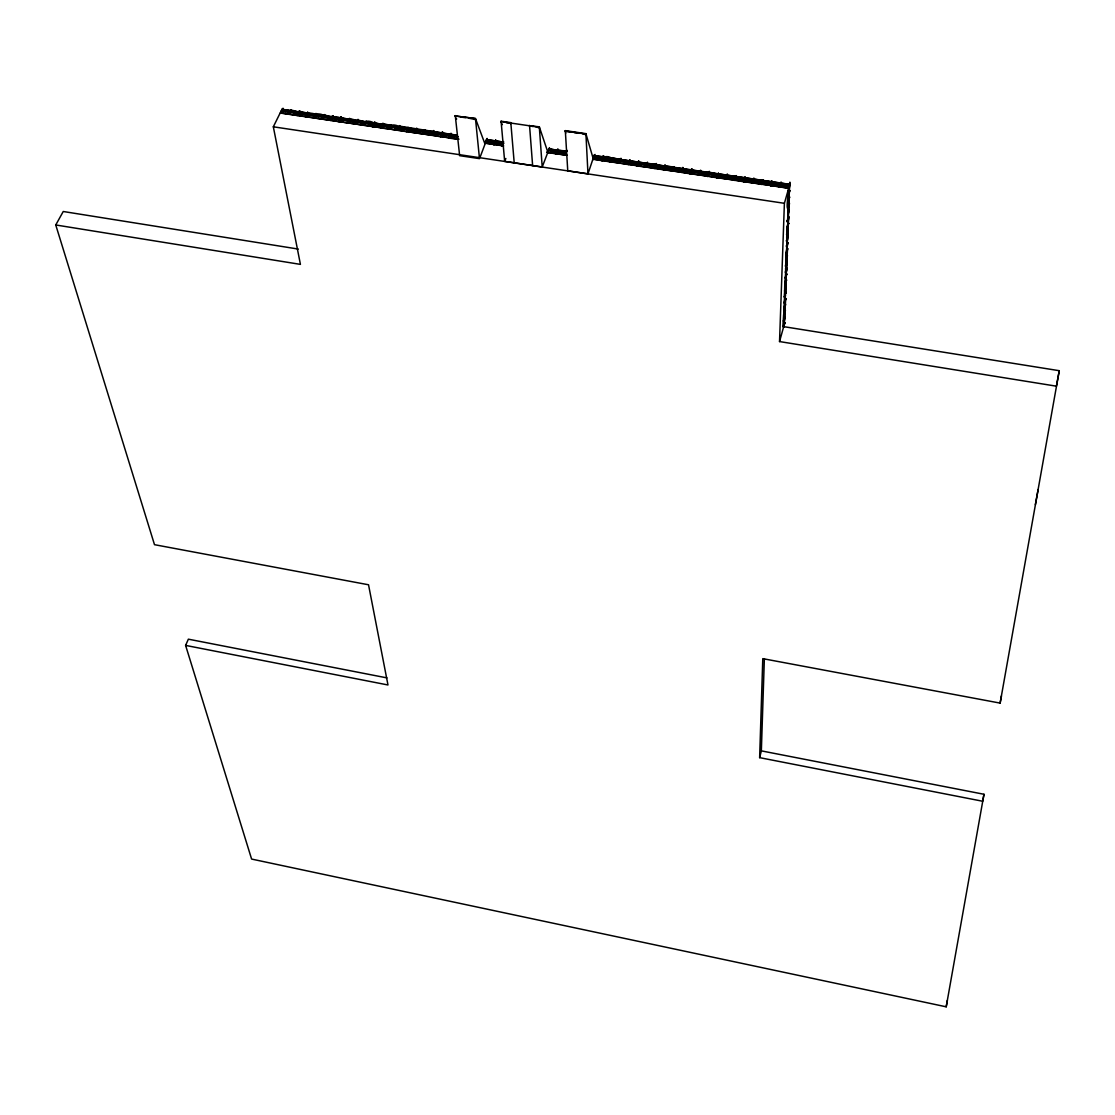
<?xml version="1.0" encoding="UTF-8"?>
<svg xmlns="http://www.w3.org/2000/svg" width="1115" height="1115" viewBox="0 0 1115 1115"><rect width="100%" height="100%" fill="white"/><g stroke="black" fill="none" stroke-linecap="round" stroke-linejoin="round"><path stroke-width="1.5" d="M448.537 137.633L451.073 133.284M556.594 153.786L564.636 155.138L566.88 150.246L565.291 155.083M709.307 174.024L712.164 173.55L710.617 173.16M349.776 118.399L349.274 118.915M712.778 174.971L709.182 174.275L712.778 174.818M713.126 175.027L716.722 175.557L713.126 175.027L714.562 173.745L716.109 174.135L714.562 173.745M717.07 177.912L718.408 173.229L716.401 177.522M708.164 176.295L716.401 177.675L717.6 173.828M721.071 174.707C723.705 176.546 717.447 176.045 718.729 175.417L721.071 174.707L719.384 175.069M718.269 173.926L726.506 175.139M717.07 177.773L718.408 173.229M433.345 131.026C434.766 131.472 431.63 131.291 431.547 135.389L423.658 134.065L425.442 130.371L424.857 129.772L423.017 133.967M721.698 176.295L718.088 175.599M722.032 176.351L725.642 176.881L722.032 176.351L723.482 175.069L725.015 175.292M723.482 175.069L725.015 175.459M726.004 179.236L727.315 174.553L725.335 178.999L717.07 177.62M726.757 174.47L726.004 179.097M730.241 176.964L730.618 177.62L727.008 177.09L728.443 175.808L729.99 176.198L728.443 175.961M727.175 175.25L735.44 176.463M358.013 119.333L356.089 124.03L363.88 125.354L366.124 121.005L364.521 125.438M730.618 177.62L727.008 176.923M730.966 177.675L734.576 178.205L730.966 177.675L732.402 176.393L733.949 176.616M732.402 176.393L733.949 176.783M734.269 180.031L735.147 177.689M744.388 177.787L736.109 176.56L734.938 180.56L736.123 175.905M735.942 178.414L739.552 178.944L735.942 178.414L737.377 177.132L738.924 177.522L737.377 177.285M389.804 129.201C387.978 119.054 410.724 131.208 391.365 125.507M739.9 178.999L743.524 179.529L739.9 178.999L741.336 177.717L742.897 177.94M374.863 121.856L372.298 126.594L364.493 125.284M741.336 177.717L742.883 178.107M743.231 181.369L743.886 181.884L744.848 177.16M734.938 180.268L743.217 181.661L745.308 176.951M747.872 178.679L748.513 180.268L744.89 179.738L746.325 178.456L747.872 178.846L746.325 178.609M365.149 124.253C363.769 116.044 385.135 127.626 366.11 121.772M383.058 123.305L381.358 127.946M748.513 180.268L744.89 179.571M748.862 180.323L752.486 180.867L748.862 180.323L750.284 179.041L751.845 179.431L750.284 179.041M358.124 119.681L356.117 124.197M753.336 179.111L745.057 177.884L743.9 181.759M753.475 178.958L754.144 178.525L752.193 182.985L743.9 181.592M753.851 181.062L757.475 181.606L753.851 181.062L755.287 179.78L756.834 180.017M754.005 179.222L762.298 180.449M755.287 179.78L756.834 180.17M760.806 180.602L761.447 182.191L757.824 181.647L759.259 180.365L760.806 180.755L759.259 180.365M338.667 121.326L339.364 121.842L341.26 116.852L338.709 121.619L330.946 120.308C330.639 111.584 351.573 122.218 332.228 116.573L330.347 120.378L322.583 119.068L324.702 114.538M761.169 184.031L761.838 184.546L763.106 179.85L761.169 184.323L752.862 182.93M761.447 182.191L757.824 181.494M762.995 179.891L763.12 179.989M762.827 182.4L766.451 182.93L762.827 182.4L764.249 181.104L765.81 181.508L764.249 181.104M762.981 180.546L771.287 181.773M399.825 125.591L397.609 130.357L389.776 129.033L391.031 124.769L389.135 128.936L381.372 128.072L384.076 124.796C390.306 126.65 377.915 125.744 385.985 126.525M770.437 183.529L766.799 182.985L768.235 181.703L769.796 181.926M768.235 181.703L769.782 182.093M761.838 184.254L770.158 185.369M770.827 185.884L772.082 181.174L770.158 185.661M771.524 181.09L770.827 185.759M771.803 183.724L775.455 184.268L771.803 183.724L773.239 182.442L774.8 182.679L773.239 182.609M771.956 181.87L780.277 183.111L779.162 186.999M406.71 131.709L408.383 127.626M775.789 184.323L779.441 184.853L775.789 184.323L777.225 183.027L778.786 183.431L777.225 183.027M307.838 112.685L307.601 112.155M764.36 658.63L761.35 750.869L983.974 794.27L982.705 801.253L759.636 757.643L762.785 658.644L1000.127 703.105L1001.451 695.899M779.051 184.198L779.441 184.853M779.162 187.125L781.113 181.996M296.966 115.263L299.768 110.942M780.807 185.062L784.458 185.606L780.807 185.062L782.242 183.78L783.789 184.17L782.242 183.78M780.96 183.208L789.295 184.435M288.715 114.315L290.667 109.911L298.695 111.932L296.994 115.416L289.273 114.12L291.182 109.814M416.829 128.309L416.634 128.197M787.664 185.02L788.444 186.191L784.807 185.647L786.228 184.365L787.789 184.602L786.228 184.365M783.218 326.57L1059.25 370.696L1056.407 386.18L779.538 341.566L784.389 203.306L789.964 183.877M788.193 188.045L788.849 188.56L790.089 183.85L788.18 188.337L779.845 186.93M783.385 326.597L783.65 314.709L785.448 310.36M785.754 304.311L784.416 308.813M784.486 296.688L784.765 284.45L786.493 280.283L785.796 280.618M785.49 269.231L786.897 262.22L786.591 256.506M785.615 265.872L786.465 253.356M786.66 237.579L788.082 230.443L787.775 224.533M786.786 234.122L786.855 227.627L788.612 223.446L786.842 228.115L788.626 223.544L787.915 223.725M787.232 227.683L788.779 216.909L787.079 221.606L787.65 221.202M787.748 208.017C785.03 209.578 793.127 159.612 788.458 194.749L788.681 188.533M788.444 186.191L784.807 185.494M783.803 320.716L784.012 315.224M784.249 308.785L785.573 298.346M784.472 302.778L785.74 287.377L785.545 293.231M784.695 296.715L785.977 281.245L785.559 287.099M784.918 290.639L786.2 275.084L785.991 281.008M785.141 284.506L786.437 268.882L786.228 274.834M785.364 278.346L786.967 267.976L785.74 272.645M785.601 272.144L787.106 261.649L785.434 266.318L787.204 261.412M785.824 265.914L786.047 260.116M786.061 259.642L787.65 248.547M786.758 240.589L786.981 234.638M786.995 234.15L788.389 223.446M787.483 221.174L788.821 204.784M787.72 214.638L789.072 198.163L788.5 204.867M787.957 208.045L789.002 191.557M788.207 201.411L789.532 191.515M784.96 322.583L783.204 327.016L789.392 186.665M785.155 300.799L784.639 306.472M785.378 294.931L784.862 300.451M785.838 282.555L785.308 288.297M786.061 276.395L785.531 282.179M786.521 263.976L786.326 269.412M786.995 251.405L786.451 257.286M787.469 238.666L786.925 244.617M787.706 232.254L787.162 238.234M787.943 225.787L786.591 234.582L788.012 229.815L788.361 230.498M788.43 212.742L787.873 218.819M788.681 206.163L788.124 212.268M788.918 199.543L788.361 205.676M789.169 192.881L788.612 199.041M788.584 187.069L789.964 183.557M783.803 315.183L785.072 305.538L785.072 311.099L784.026 314.778L785.113 304.897M785.308 299.294L785.072 297.58M785.085 296.994L785.378 294.75M785.364 272.576L786.214 266.624M786.228 266.262L786.312 264.102M786.897 256.38L786.479 262.36M786.925 256.115C787.371 241.007 788.054 256.826 785.824 260.074M787.302 237.439L787.497 235.154M787.734 234.192L787.845 230.903L787.831 236.882M787.873 230.61L788.082 224.436M788.779 209.118L788.626 210.721M788.375 208.547L788.458 206.247M789.309 191.487L788.876 197.801M789.336 191.153L789.559 184.769M786.66 268.45L786.66 262.652M788.556 217.467L788.263 211.46M785.113 317.078L784.57 316.465L783.97 320.744M784.472 301.789L785.796 298.569L784.612 303.252M786.019 293.064L786.173 292.269M785.573 286.75L786.256 286.416L784.695 291.057M786.033 274.443L786.716 274.123L785.378 277.37M786.716 256.074L787.413 255.405L786.228 259.656M788.389 211.028L789.253 210.164M789.336 204.393L788.779 204.31M787.971 201.885L789.434 196.616L789.657 197.327M789.127 191.125L789.727 190.526M433.902 131.347L433.707 130.539L432.146 135.194M442.557 132.03L442.223 133.201L450.084 134.204M441.972 132.364L442.557 131.946M494.015 144.783L495.757 139.751L493.374 144.685L494.809 140.825L486.879 139.64L494.809 140.825M487.13 138.706L486.656 139.208L487.06 138.399M549.319 148.518L549.472 147.64M549.5 148.407L547.284 152.685L549.5 148.56M556.608 154.079L557.932 148.908L555.953 153.982L557.988 150.177L566.016 151.361M398.208 130.162L399.351 126.107L398.222 130.288L406.083 131.612L408.034 127.333M595.062 154.441L592.804 159.445M594.407 154.86L593.459 159.431M593.445 159.264L601.543 160.63L603.605 155.654M620.943 159.152L620.971 158.26M621.139 159.111L619.731 163.166L627.857 164.532L630.031 159.835M638.77 160.894L636.665 165.968L637.306 165.647M638.547 161.104L638.115 161.87M638.77 161.633L637.32 165.94L645.46 167.152L647.467 162.163M656.54 163.696L654.282 168.463L646.129 167.083M664.749 165.591C666.533 162.525 661.585 170.637 663.773 169.578M672.624 170.888L674.018 166.665L673.376 167.097M680.819 172.1L682.84 167.389M299.433 111.193L297.594 115.347L305.287 116.49L307.782 112.545L305.914 116.587L313.622 117.73L315.977 113.674L314.249 117.828L321.984 119.138C328.312 112.573 313.719 114.385 315.977 113.437M691.913 168.936L690.366 173.815L689.697 173.424M386.975 677.892L188.365 639.174L185.606 645.404L251.6 859.066L946.203 1006.817L983.974 794.27M1000.127 703.105L1059.25 370.696M708.164 176.449L709.251 171.32M1035.361 504.705L1038.135 489.569M946.203 1006.817L947.374 1000.392M727.412 174.107L726.966 174.846M459.004 139.18L280.409 113.075L283.015 108.225M735.775 176.086L736.276 175.571M771.97 181.215L771.678 181.452M780.556 182.609L779.845 187.097M594.797 155.64L790.089 184.379L789.615 183.766M789.309 204.101L789.518 203.362M789.113 203.292L789.267 204.115M789.392 204.017L787.552 208.477M789.086 210.637L788.932 210.094M788.849 217.341L788.723 217.272M787.079 221.606L788.64 216.854M788.598 223.683L788.612 222.902M787.943 236.687L786.368 241.007M787.957 242.457L787.929 242.958M786.061 253.774L787.775 248.715M786.716 262.011L787.218 261.9M786.716 274.123L786.646 273.858M786.521 280.395L786.605 279.879M786.131 286.736L784.528 291.029M784.305 297.12L785.74 292.506M785.03 310.263L783.636 315.169L785.336 310.723M783.427 321.106L784.681 316.451M759.636 757.643L761.35 750.869M784.193 318.402L784.598 313.217M783.58 321.134L785.044 316.339M779.538 341.566L784.835 322.5L783.734 327.099M785.099 293.914L784.862 296.743M786.019 292.701L786.019 292.897M784.472 297.147L785.197 293.97M784.249 303.196L785.782 298.388M783.859 309.19L785.225 304.548M784.026 309.203C786.089 305.858 785.824 290.862 784.89 305.287M785.49 277.551L786.688 274.137L786.159 274.611M784.918 284.938L786.131 280.227L784.751 284.91M785.852 286.374L785.085 290.653M786.758 254.778L786.674 254.067M787.329 255.237L785.657 260.046L787.413 255.976M786.66 260.394L786.744 260.938M787.469 235.669L787.817 235.14M786.535 241.035L787.288 237.802M786.549 245.523L787.817 242.708L786.298 253.328L787.371 243.711L786.953 249.76M786.535 246.011L787.357 242.749M786.674 247.474L787.706 243.07M786.995 248.436L787.218 248.324M787.079 248.966L787.176 249.426M787.845 213.857L788.57 211.376L788.138 217.592M787.873 215.153L789.113 210.484L787.72 213.676M788.193 216.199L788.416 216.115M787.246 221.634L788.375 217.272M788.082 222.052L787.748 222.442M787.009 228.143C789.211 224.477 788.849 208.77 787.901 224.101M789.587 197.759L789.016 196.993L787.803 201.857M788.821 202.345L788.472 202.735M788.389 205.202L788.138 208.073M787.734 208.505L788.472 205.536M787.873 213.355L788.653 210.61M788.221 195.209L789.336 190.986M783.803 184.003L784.458 185.606M774.8 182.679L775.455 184.268M765.81 181.341L766.451 182.93M752.862 183.083L754.158 178.637L752.193 182.832M751.845 179.278L752.486 180.867M743.217 181.494L744.667 177.341M739.552 178.944L738.924 177.355M743.524 179.529L742.757 178.372M734.576 178.205L733.809 177.048M734.269 180.323L735.677 175.794M725.642 176.881L724.889 175.724M716.109 173.982L716.722 175.557M712.164 173.396L712.917 174.553M707.44 173.578L707.816 174.247L704.22 173.703L705.67 172.435L707.579 173.313M708.945 172.184L707.495 176.351L699.258 174.971L700.694 170.274M703.258 172.072L703.872 173.661L700.276 173.118L701.725 171.849L703.272 172.24L701.725 171.849M698.924 172.923L695.328 172.393L696.777 171.111L698.311 171.348M700.276 170.483L698.589 175.027L690.366 173.647M699.258 175.139L700.471 171.292M694.617 171.682L694.993 172.337L691.398 171.808L692.847 170.525L694.38 170.916L692.847 170.693M689.669 170.943L690.046 171.599L686.464 171.069L687.899 169.801L689.446 170.191L687.899 169.801M689.697 173.55L691.258 169.299M690.924 169.87L689.697 173.717L681.488 172.337L682.868 167.975M681.502 172.491L682.728 168.658M685.377 169.87L686.115 171.027L682.533 170.483L683.983 169.215L685.516 169.452M677.251 169.703L676.652 168.128L675.119 167.905L673.669 169.173L677.251 169.703L673.669 169.173M677.599 169.759L681.181 170.288L677.599 169.759L679.049 168.49L680.582 168.713M672.331 168.978L671.732 167.403L670.199 167.18L668.749 168.449L672.331 168.978L668.749 168.449M673.209 167.25L671.969 171.083L663.787 169.703M668.038 167.738L668.401 168.393L664.833 167.71L666.282 166.595L668.178 167.487M663.118 167.013L663.481 167.668L659.913 167.139L661.362 165.87L662.895 166.26L661.362 166.024M664.373 165.94L663.118 169.773L654.951 168.393L656.219 164.727L664.387 166.107L665.195 165.466L663.787 169.87M659.202 166.428L659.578 167.083L655.996 166.4L657.446 165.285L659.355 166.177M654.282 165.703L654.658 166.358L651.09 165.661L652.54 164.56L654.435 165.438M654.282 168.295L656.373 164.156L654.951 168.686L654.282 168.17M650.533 164.867L648.637 163.989L647.174 165.09L650.742 165.773L650.38 165.118M652.4 165.145L654.073 164.783M645.474 164.393L645.836 165.048L642.268 164.365L643.731 163.25L645.627 164.142M646.129 167.25L647.397 163.431L655.871 164.198M641.571 163.821L641.933 164.476L638.379 163.947L639.829 162.679L641.362 163.069L639.843 162.846M636.679 163.097L637.041 163.752L633.487 163.222L634.937 161.954L636.47 162.344L634.937 161.954M636.651 165.842L637.947 162.023M628.525 164.63L629.515 160.351M632.567 161.605L633.139 163.166L629.585 162.637L631.048 161.382L632.567 161.759L631.048 161.382M305.315 116.657L306.973 113.005L299.391 111.249M298.931 111.639L298.848 111.221M624.358 161.703L620.804 161.173L624.358 161.87M628.247 162.442L624.693 161.912L626.156 160.658L627.675 160.881M619.466 161.145L618.909 159.584L616.581 160.267C612.637 160.713 625.85 161.703 615.912 160.449M619.062 163.069L620.637 158.762M620.386 159.431L619.076 163.236L610.95 161.87M619.731 163.334L621.041 159.529M620.804 161.341L622.268 160.072L624.511 161.452M615.229 159.905L615.591 160.56L612.037 160.044L613.501 158.776L615.382 159.654M607.159 159.32L608.623 158.051L610.142 158.274L610.713 159.835L607.159 159.32L610.713 159.835M610.964 162.023L612.442 157.647L610.309 162.051L610.95 161.731M606.267 157.703L604.748 157.48L603.285 158.748L606.825 159.264M601.598 157.898L601.961 158.539L598.421 158.023L599.884 156.755L601.752 157.633M601.543 160.462C604.428 149.02 603.605 162.846 601.529 160.337M602.198 160.727C600.511 154.093 616.539 156.212 610.309 161.926L602.198 160.56M597.529 156.407L598.086 157.968L594.546 157.452L596.009 156.184L597.529 156.574L596.023 156.351M593.459 159.543L585.905 133.647L565.319 130.636L567.758 170.832L587.981 173.856L594.295 154.957M332.855 116.336L332.981 115.862M332.66 116.462L333.05 115.765M587.981 173.856L585.905 133.647M585.96 134.72L582.671 133.828M340.995 118.204L348.73 119.347L340.73 117.312M565.291 155.236L566.211 152.825M561.235 152.49L557.709 151.975L559.186 150.72L560.692 150.943M564.72 152.421L565.082 153.062L561.57 152.546L563.033 151.292L564.552 151.682L563.033 151.292M564.636 154.985L566.824 150.776M556.399 151.779L555.855 150.232L554.35 150.009L552.887 151.264L556.399 151.779L552.887 151.264M549.04 150.692L550.517 149.438L552.009 149.661C554.517 152.142 544.9 150.037 552.706 150.79M514.21 162.804L510.809 122.65L501.095 121.228L504.663 161.368L542.211 166.999L549.402 148.295L549.319 149.048L557.347 150.232L549.319 148.894M357.093 120.434L349.469 118.594L347.699 122.789L355.476 124.1L357.33 120.295L365.511 121.842L357.957 120.058M542.211 166.999L539.312 126.817L529.388 125.772L533.04 126.539M539.395 127.877L536.287 127.012M504.663 161.368L505.848 158.469M503.562 141.521L501.973 145.967L503.562 143.375M501.959 145.842L503.395 142.093L495.45 140.908L494.001 144.657M503.673 142.957L502.614 146.065M498.293 142.567L498.628 143.222L495.158 142.706L496.635 141.452L498.14 141.842L496.635 141.452M501.764 142.65L502.447 143.779L498.963 143.264L501.931 142.246M510.809 122.65L510.907 123.709M493.178 141.382L491.854 140.755L490.377 141.995L493.847 142.511L493.346 140.964M502.377 124.615L502.126 123.932M489.374 140.811L488.049 140.183L486.572 141.424L490.043 141.94L489.541 140.406M485.973 142.176L487.046 138.971L484.732 142.999L503.673 145.814M485.332 142.079L486.837 138.943M480.091 157.187L485.387 143.096M475.478 118.538L455.115 115.974L475.478 118.538L479.492 158.637L459.645 155.668L455.282 115.584M475.589 119.612L469.025 118.232M414.515 132.587L415.212 133.089L416.522 128.81M453.707 135.696L451.882 134.831L450.404 136.072L453.847 136.588L453.512 135.946M457.624 137.145L454.181 136.629L455.659 135.403L457.164 135.779L455.659 135.403M457.15 135.612L457.805 136.741M457.791 136.574L454.153 136.476M448.76 135.236C450.892 135.514 444.063 135.709 446.321 135.04L447.143 134.135L448.634 134.511L447.143 134.135M449.22 138.023L450.781 133.563M444.983 134.678L445.317 135.319L441.875 134.817L443.366 133.577L445.178 134.441M440.104 133.089C442.376 134.845 436.369 134.371 437.805 133.772L438.627 132.88L440.118 133.256L438.627 132.88M440.69 136.755L442.39 132.364L440.049 136.657L432.16 135.333M441.275 135.556L441.958 132.56M436.481 133.424L436.815 134.065L433.373 133.549L434.864 132.309L436.355 132.699L434.878 132.476M428.62 132.685C439.073 133.312 425.289 133.187 429.303 132.518L430.125 131.612L431.63 131.988L430.125 131.612M431.603 131.835L431.937 132.476M423.589 132.1L420.132 131.431L423.561 131.932M424.578 130.427L423.045 134.135L415.17 132.81M423.658 134.065L424.745 129.856M427.979 132.155L428.313 132.797L424.871 132.295L426.362 131.054L427.867 131.431L426.39 131.222M419.184 130.427L417.888 129.8L416.397 131.026L419.825 131.542L419.351 130.023M420.146 131.584L421.637 130.357L423.143 130.734L421.665 130.525M423.115 130.58L423.449 131.222M414.459 129.73L413.163 129.103L411.672 130.33L415.101 130.845L414.641 129.326M414.529 132.713L416.494 128.587M416.09 129.173L414.557 132.866L406.696 131.542M415.184 132.964L416.731 129.27M410.891 128.769C413.135 130.511 407.142 130.037 408.592 129.452L410.905 128.922L409.414 128.546M406.167 128.072C408.425 129.814 402.431 129.34 403.881 128.741L406.195 128.225L404.703 127.849M398.25 130.455L399.811 126.762M402.25 127.918L402.877 129.033L399.463 128.518L402.431 127.514M394.097 127.138C397.386 128.002 382.835 126.873 394.612 127.375M397.539 127.222L398.18 128.337L394.752 127.821L397.721 126.817M389.274 125.563L386.32 126.58L389.734 127.082L389.4 126.441M389.163 129.103L390.738 125.41L382.598 123.514L380.731 127.849M391.017 127.277L392.508 126.037L393.999 126.427L392.536 126.204M381.177 124.95L379.393 124.1L377.887 125.326L381.302 125.828M372.257 126.302L374.124 122.761C376.647 120.49 369.441 133.173 374.64 122.622M372.926 126.692L374.515 123.012L382.334 124.323L374.515 123.012M377.567 125.27L374.152 124.769L375.657 123.542L377.149 123.918L375.657 123.542M377.121 123.765L377.748 124.88M369.121 123.863L365.72 123.361L369.149 124.03M372.87 124.587L369.469 124.072L370.974 122.845L372.452 123.235L371.002 123.012M372.438 123.068L372.758 123.709M364.145 122.706C367.657 123.612 354.542 121.716 364.466 123.333M365.748 123.528L367.253 122.302L368.731 122.678L367.253 122.302M368.703 122.511L369.33 123.626M357.344 122.274L360.312 121.27C363.156 123.737 353.023 121.298 360.744 122.789M361.065 122.831L362.57 121.605L364.048 121.981L362.598 121.772M355.741 121.451L356.075 122.093L352.675 121.591L355.643 120.573M349.329 119.277L357.107 120.587L357.901 119.89L356.061 123.904M348.884 118.636L347.113 122.984L349.357 119.444M352.033 120.908L352.354 121.535L348.967 121.033L351.922 120.03M343.978 120.295L343.545 118.789L341.26 119.458C337.775 119.403 349.845 121.2 340.591 119.793M347.253 119.333C349.65 121.075 344.019 120.657 344.967 120.016L347.281 119.5L345.803 119.124M348.702 119.194L347.086 122.859L339.308 121.549M338.89 118.092L335.922 119.11L339.308 119.612L338.988 118.971M341.218 117.897L340.521 117.396L339.295 121.424M335.183 117.549L332.228 118.552L335.601 119.054L335.281 118.427M328.925 117.2L330.556 117.019L327.573 117.869L330.946 118.371L330.528 116.866M332.159 116.155C327.615 126.887 334.584 113.716 332.27 116.072M322.611 119.221L324.256 115.57M327.253 117.814L323.866 117.312L325.385 116.099L326.862 116.476L325.413 116.253M326.834 116.308L327.448 117.423M318.904 116.573L318.486 115.082L315.531 116.085L318.904 116.573L315.531 116.085M319.392 116.072L322.597 117.131L322.179 115.625L319.224 116.629L322.597 117.131M321.956 118.971L324.507 115.054L323.81 114.915M313.663 114.789L312.409 114.176L310.89 115.389L314.263 115.89L313.845 114.385M314.221 117.702L313.663 118.023C321.58 111.793 304.297 113.828 307.81 112.448M314.277 117.981L315.921 114.329M308.716 113.632L307.21 114.845L310.569 115.347L310.165 113.842L308.716 113.632L310.165 113.842M305.343 113.549L305.942 114.664L302.569 114.162L304.088 112.95L305.566 113.312L304.088 112.95M305.942 116.754L307.601 113.103M297.621 115.514L299.294 111.876M301.844 112.615L302.249 114.106L298.89 113.618L300.409 112.392L301.872 112.768L300.437 112.559M290.583 112.378L293.538 111.375C296.074 113.814 286.388 111.416 293.942 112.88M297.217 111.932L297.621 113.423L294.262 112.922L295.782 111.709L297.245 112.085L295.782 111.709M285.97 111.695L288.924 110.692C291.963 113.089 281.802 110.929 289.287 112.03M281.008 113.047L282.708 109.409L290.36 110.552L288.687 114.19L280.98 112.894M289.315 114.288L290.987 110.636M285.565 110.775L283.809 109.939L282.457 110.594M281.858 111.402L285.649 111.653L285.329 111.026M298.276 249.063L63.248 211.502L55.75 224.965L300.423 264.38L273.328 126.803L282.262 108.754C283.642 108.643 281.733 109.618 280.576 113.103L282.736 109.061M558.085 149.744L555.953 153.856L547.911 152.504M789.281 190.999L789.755 190.344L788.04 195.195L789.267 190.317L789.838 191.083M673.948 166.916L671.969 171.208M691.746 169.48L691.83 168.769M629.32 160.574L629.836 160.072L629.167 160.881L621.055 159.682M786.674 274.401L785.531 278.374M324.284 115.723L332.005 116.866L324.423 115.026M708.945 171.835L707.495 176.491L708.164 176.156M549.11 148.49L547.674 151.71L539.312 126.817M603.591 156.532L603.536 155.947M399.351 126.107L457.025 135.236M638.31 161.424L637.947 162.191L629.822 160.825M785.671 298.876L785.127 298.904M656.275 163.473L656.289 164.128M682.659 168.281L682.742 167.682M709.307 171.822L709.279 171.891M753.74 178.149L754.144 178.609M682.784 167.696L682.882 168.323M500.942 121.605L539.158 127.208M565.166 131.026L585.751 134.037M506.21 122.608L511.06 123.319M567.256 131.556L570.685 132.058M574.114 132.56L579.256 133.326M460.607 117.005L465.652 117.744M282.485 109.66L283.085 112.74M290.402 110.706L282.708 109.409M291.015 110.803L298.695 111.932M299.322 112.03L307.001 113.173M307.629 113.256L315.322 114.399M315.949 114.497L323.657 115.639M390.752 125.577L382.933 124.253M399.839 126.915L407.63 127.918M416.118 129.326L408.271 128.016M416.759 129.424L424.592 130.58M457.052 135.389L450.725 134.302M594.811 155.793L602.88 156.839M620.386 159.584L612.4 157.717M646.742 163.487L638.602 162.121M673.878 167.515L682.059 168.727M682.728 168.825L690.924 170.037M700.471 171.445L708.694 172.504M717.6 173.982L709.015 172.114M285.287 110.315L283.809 109.939M287.517 110.65L288.924 110.692M292.13 111.333L293.538 111.375M313.886 114.552L312.409 114.176M318.514 115.235L317.05 114.859M322.207 115.779L320.744 115.416M333.761 117.493L335.211 117.716M337.469 118.051L338.918 118.26M350.5 119.974L351.95 120.183M355.657 120.741L354.18 120.364M358.877 121.214L360.312 121.27M379.421 124.253L380.87 124.476M385.567 125.173L384.076 124.796M387.839 125.507L389.302 125.73M397.748 126.971L396.257 126.594M400.982 127.458L402.445 127.667M413.191 129.256L414.655 129.479M419.379 130.176L417.888 129.8M451.91 134.999L453.387 135.222M488.063 140.351L489.555 140.56M491.868 140.908L493.36 141.131M501.945 142.399L500.44 142.023M550.517 149.605L552.009 149.661M560.706 151.11L559.186 150.72M599.884 156.922L601.403 156.992M606.281 157.87L604.748 157.48M610.156 158.442L608.623 158.051M613.515 158.943L615.02 158.999M617.389 159.515L618.909 159.584M623.787 160.462L622.268 160.072M627.675 161.034L626.156 160.658M643.731 163.417L645.264 163.487M648.637 164.142L650.17 164.365M657.46 165.452L658.979 165.522M666.282 166.762L667.815 166.985M680.582 168.881L679.049 168.49M685.516 169.605L683.983 169.215M698.325 171.501L696.777 171.111M705.67 172.588L707.203 172.658M560.538 151.361L561.389 152.086M606.114 158.121L606.978 158.846M627.522 161.299L628.4 162.023M680.443 169.132L681.321 169.87M698.171 171.766L699.063 172.504M756.709 180.435L757.601 181.174M769.657 182.358L770.563 183.097M302.541 113.995L305.942 114.664M310.862 115.235L314.263 115.89M327.225 117.66L323.866 117.312M330.918 118.204L327.573 117.869M332.2 118.399L335.601 119.054M344.27 120.183L347.657 120.685M372.856 124.42L369.469 124.072M377.539 125.117L374.152 124.769M381.274 125.674L377.887 125.326M389.734 127.082L386.32 126.58M403.184 128.922L406.613 129.424M407.895 129.619L411.324 130.12M436.815 134.065L433.373 133.549M437.122 133.953L440.564 134.455M445.638 135.208L449.08 135.723M495.144 142.539L498.628 143.222M498.949 143.11L502.447 143.779M557.709 151.807L561.221 152.337M606.825 159.111L603.285 158.748M628.247 162.274L624.693 161.912M638.379 163.78L641.933 164.476M642.268 164.365L645.836 165.048M647.174 165.09L650.742 165.773M651.09 165.661L654.658 166.358M655.996 166.4L659.578 167.083M659.913 166.971L663.481 167.668M664.833 167.71L668.401 168.393M686.45 170.916L690.046 171.599M691.398 171.64L694.993 172.337M695.328 172.226L698.924 172.755M704.22 173.55L707.816 174.247M766.813 182.818L770.451 183.362M789.197 186.247L788.863 192.365M546.629 152.184L567.242 155.25M592.79 159.027L788.876 188.142M372.912 126.539L380.703 127.695M440.676 136.588L448.551 137.758M457.108 139.194L449.233 138.149M485.401 143.222L493.346 144.392M493.987 144.49L501.945 145.675M628.512 164.476L636.651 165.675M672.638 171.013L680.833 172.24M726.004 178.944L734.269 180.17M770.841 185.592L779.162 186.832M273.328 126.803L784.389 203.306M788.403 219.321L787.636 225.328M787.608 237.328L786.521 246.972L787.901 236.673M787.357 238.722L787.19 243.404M787.009 245.161L786.688 250.973M786.535 258.192L786.228 263.572M786.507 270.234L785.768 276.004M785.81 288.701L785.085 294.388M785.518 293.468L785.113 299.252M785.141 306.848L784.416 312.451M784.444 317.218L784.849 311.517L783.594 326.625L784.626 317.468L784.221 323.141M784.695 318.765L783.97 324.326M185.606 645.404L387.978 684.972L368.535 584.776L154.497 544.678L55.75 224.965M691.509 169.257L691.593 170.135L699.802 171.348L699.955 170.609M486.948 139.013L485.234 143.473L485.123 142.455M558.099 149.619L557.988 150.33L566.796 150.957M282.75 112.169L282.262 110.984L285.649 111.653M294.262 112.922L297.621 113.423M298.89 113.618L302.249 114.106M307.21 114.845L310.569 115.347M322.57 118.929L321.942 118.845M335.922 119.11L339.308 119.612M342.096 118.566L343.545 118.789M348.967 121.033L352.354 121.535M352.675 121.591L356.075 122.093M394.752 127.821L398.18 128.337M399.463 128.518L402.877 129.033M411.672 130.33L415.101 130.845M419.825 131.542L416.397 131.026M425.205 130.525L433.066 131.681M424.871 132.295L428.313 132.797M433.707 131.779L441.568 132.936M441.875 134.817L445.317 135.319M444.843 133.8L443.366 133.577M450.404 136.072L453.847 136.588M456.425 118.302L456.537 119.361M475.743 119.221L484.774 143.417M486.572 141.424L490.043 141.94M490.377 141.995L493.847 142.511M495.45 140.908L503.395 142.093M501.095 121.228L501.193 122.288M529.541 125.382L532.622 165.564M547.827 151.333L547.939 152.783M554.35 150.009L555.855 150.232M561.57 152.546L565.082 153.062M565.821 133.047L565.319 130.636M594.546 157.452L598.086 157.968M598.421 158.023L601.961 158.539M612.037 160.044L615.591 160.56M629.585 162.637L633.139 163.166M633.487 163.222L637.041 163.752M665.042 166.037L673.474 166.929M671.732 167.403L670.199 167.18M675.119 167.905L676.652 168.128M682.533 170.483L686.115 171.027M700.276 173.118L703.872 173.661M646.895 162.748L645.474 167.278L646.895 162.748"/></g></svg>
